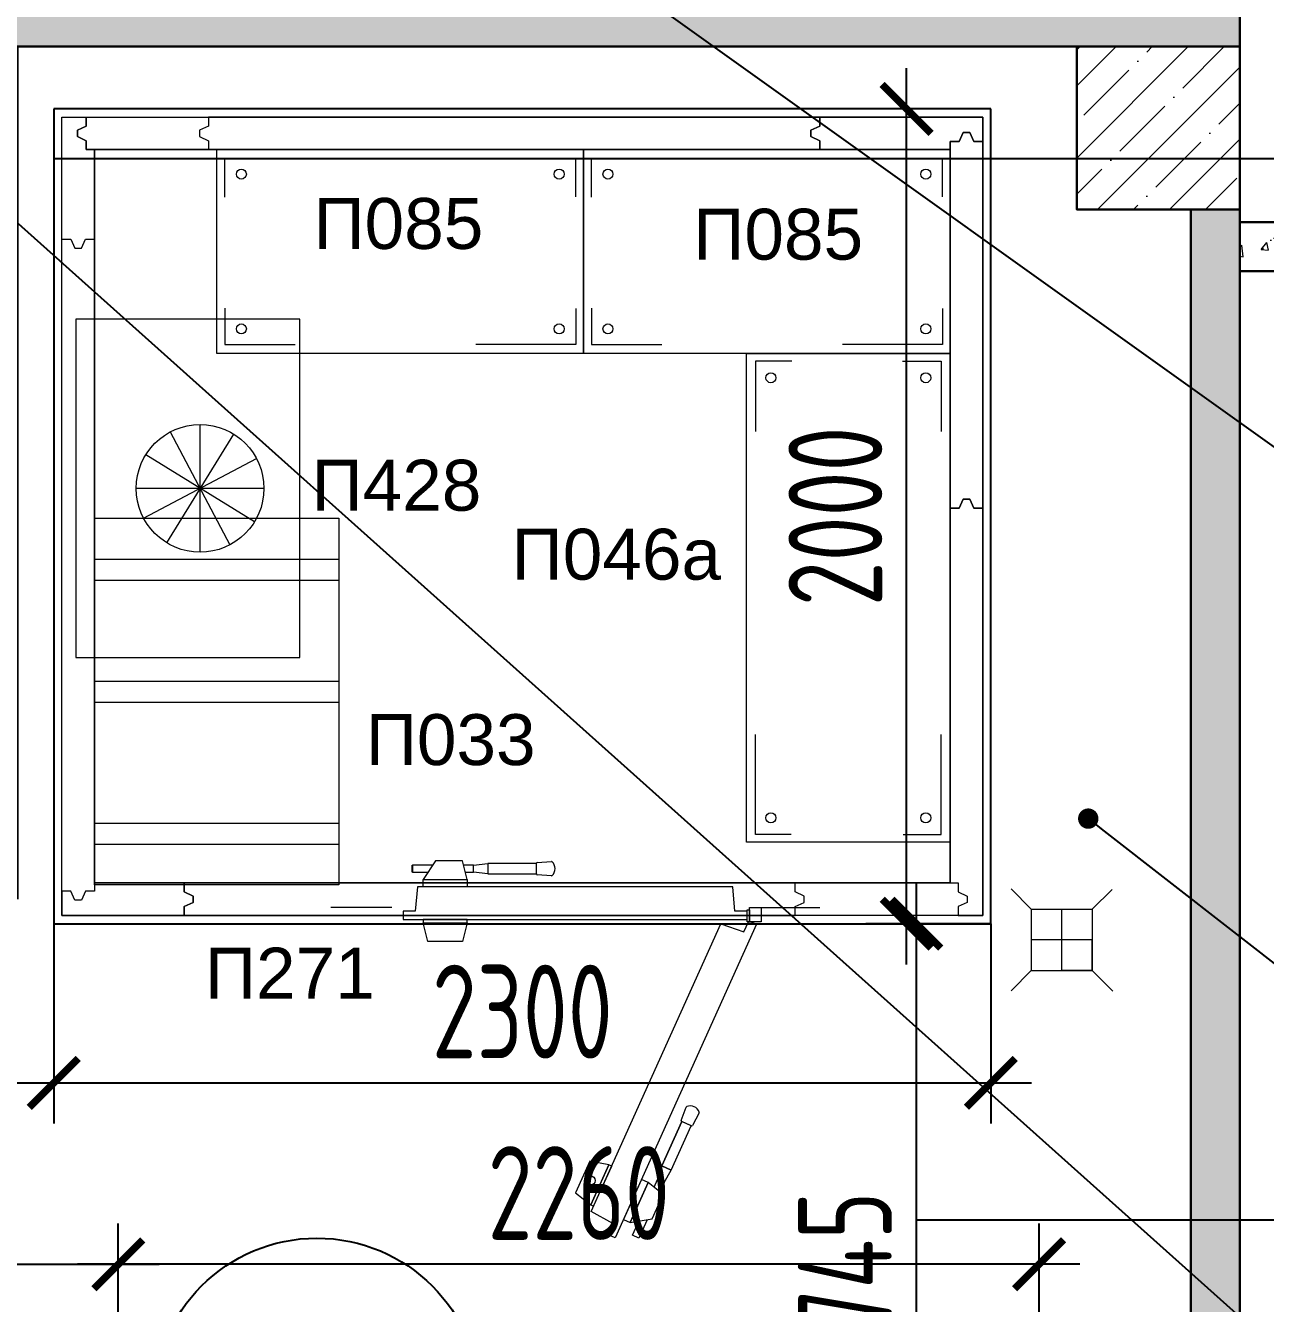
# Model space of a CAD drawing. Header units: millimetres. Extents: x -241391 to 8718866, y 0 to 143518.
# Drawn here: x -203014 to -199971, y 103716 to 106852 of the extents above; entities that cross this region are included whole.
import ezdxf
from ezdxf import colors
from ezdxf.entities.mleader import LeaderData, LeaderLine
from ezdxf.enums import TextEntityAlignment as Align
from ezdxf.math import Vec2, Vec3

# ---------------------------------------------------------------- set-up
doc = ezdxf.new("R2010")
doc.units = ezdxf.units.MM
doc.header["$MEASUREMENT"] = 0
doc.layers.get('0').update_dxf_attribs({"color": 250, "lineweight": 9})
for name, color, linetype, lineweight in [('АР_Колонны', 5, 'Continuous', 30), ('АР_Колонны Штрих', 250, 'Continuous', 5), ('АР_Маркер экспликации', 239, 'Continuous', 13), ('АР_Номер помещения', 1, 'Continuous', 25), ('АР_Отметки', 250, 'Continuous', 15), ('АР_Перегородки газоблок', 165, 'Continuous', 30), ('АР_Перегородки газоблок_Штрих', 165, 'Continuous', 5), ('ТХ_пищеблок', 30, 'Continuous', 20)]:
    doc.layers.add(name, color=color, linetype=linetype, lineweight=lineweight)
for name, color, linetype in [('ТХ_ВК_оборуд.ТХ', 5, 'Continuous'), ('ТХ_ВК_трапы', 5, 'Continuous'), ('ТХ_пищеблок_позиции', 5, 'Continuous')]:
    doc.layers.add(name, color=color, linetype=linetype)
doc.layers.add('ТХ_привязка ТХ', color=7, linetype='Continuous', true_color=0x163d5c)
doc.styles.add('Arial Narrow_6', font='ARIALN.TTF', dxfattribs={"width": 0.85, "height": 200})
doc.styles.add('ISOCPEUR', font='isocpeur.ttf', dxfattribs={"width": 0.7})
doc.styles.add('Standart Arial', font='arial.ttf', dxfattribs={"width": 0.7, "height": 250})
pattern_1 = [(50, (0, 0), (215.17805, -18.82564), [22.5, -247.5]), (355, (0, 0), (-41.6254, 225.65764), [18, -198]), (100.45144, (17.93, -1.57), (173.55265, 206.832), [19.12206, -210.34263]), (46.1842, (0, 60), (320.1724, -49.65578), [33.75, -371.25]), (96.63564, (26.68, 55.86), (280.3986, 292.2356), [28.6831, -315.51413]), (351.18416, (0, 60), (280.3986, 292.2356), [27, -297]), (21, (30, 45), (179.07212, -120.78567), [22.5, -247.5]), (326, (30, 45), (72.9946, 217.54501), [18, -198]), (71.45144, (44.92, 34.93), (252.06671, 96.75935), [19.12206, -210.34263]), (37.5, (0, 0), (3.647957, 99.868156), [0, -195.6, 0, -201, 0, -198.75]), (7.5, (0, 0), (78.92086, 118.323514), [0, -114.6, 0, -191.1, 0, -75.75]), (327.5, (-66.9, 0), (160.14673, -6.766462), [0, -75, 0, -234, 0, -310.5]), (317.5, (-96.9, 0), (174.95585, 30.031495), [0, -97.5, 0, -155.4, 0, -220.5])]

# ---------------------------------------------------------------- blocks, each defined once
blk = doc.blocks.new('_Dot')
at = {"color": 0, "linetype": 'ByBlock', "lineweight": -2}
blk.add_line((-0.5, 0), (-1, 0), dxfattribs=at)
at = {"color": 0, "linetype": 'ByBlock', "const_width": 0.5}
blk.add_lwpolyline([(-0.25, 0, 1), (0.25, 0, 1)], format="xyb", close=True, dxfattribs=at)
blk = doc.blocks.new('*U164')
at = {"layer": 'АР_Номер помещения', "color": 7}
blk.add_circle((-1420.8, -700.2), 400, dxfattribs=at)
at = {"color": 7, "style": 'ISOCPEUR', "width": 0.7, "flags": 1}
blk.add_attdef('КАТЕГОРИЯ', (-499.2, -2092.2), '', height=250, dxfattribs=at)
at = {"layer": 'АР_Номер помещения', "color": 7, "style": 'ISOCPEUR', "width": 0.7}
blk.add_attdef('НОМЕР_ПОМЕЩЕНИЯ', text='', height=300, dxfattribs=at).set_placement((-1420.8, -700.2), align=Align.MIDDLE_CENTER)
blk = doc.blocks.new('_DotSmall')
at = {"color": 0, "linetype": 'ByBlock', "const_width": 0.5}
blk.add_lwpolyline([(-0.0625, 0, 1), (0.0625, 0, 1)], format="xyb", close=True, dxfattribs=at)
blk = doc.blocks.new('Трап ТХ')
at = {"layer": 'ТХ_ВК_трапы', "color": 5, "lineweight": 0}
for p, q in [((305243.2, -196674.3), (305292.9, -196724.5)), ((305491.2, -196675.5), (305442.2, -196724.5)), ((305292.9, -196724.5), (305292.9, -196874.5)), ((305292.9, -196724.5), (305442.2, -196724.5)), ((305367.6, -196874.5), (305367.6, -196724.5)), ((305442.2, -196724.5), (305442.2, -196874.5)), ((305442.2, -196799.5), (305292.9, -196799.5)), ((305442.2, -196874.5), (305442.2, -196799.5)), ((305243.2, -196924.3), (305292.9, -196874.5)), ((305292.9, -196874.5), (305442.2, -196874.5)), ((305442.2, -196874.5), (305367.6, -196874.5)), ((305493.2, -196925.5), (305442.2, -196874.5))]:
    blk.add_line(p, q, dxfattribs=at)
blk = doc.blocks.new('_ArchTick')
at = {"color": 0, "linetype": 'ByBlock', "const_width": 0.15}
blk.add_lwpolyline([(-0.5, -0.5), (0.5, 0.5)], dxfattribs=at)

msp = doc.modelspace()

# ---------------------------------------------------------------- hatches: boundary and pattern name
at = {"layer": 'АР_Колонны Штрих', "ltscale": 100}
h = msp.add_hatch(dxfattribs=at)
h.set_pattern_fill('ANSI35', color=256, scale=500)
h.set_pattern_definition([(45, (-1157486.01, 146672.16), (-88.388348, 88.388348), []), (45, (-1157397.63, 146672.16), (-88.388348, 88.388348), [156.25, -31.25, 0, -31.25])])
h.paths.add_polyline_path([(-200033.9, 106800.7), (-200433.9, 106800.7), (-200433.9, 106400.7), (-200033.9, 106400.7)])
at = {"layer": 'АР_Перегородки газоблок_Штрих', "ltscale": 100}
h = msp.add_hatch(dxfattribs=at)
h.set_pattern_fill('AR-CONC', color=253, scale=30)
h.set_pattern_definition(pattern_1)
h.paths.add_polyline_path([(-210461.8, 109734.7), (-210361.8, 109634.7)], flags=17)
h.paths.add_polyline_path([(-201173.4, 109734.7), (-201293.4, 109734.7), (-210461.8, 109734.7), (-210361.8, 109634.7), (-202922.4, 109634.7), (-202922.4, 109061.2), (-202922.4, 108895.3), (-200153.9, 108895.3), (-200153.9, 106920.6), (-203133.9, 106920.6), (-203133.9, 104807.7), (-203241.9, 104807.7), (-203241.9, 104707.7), (-203033.9, 104707.7), (-203033.9, 106800.7), (-200033.9, 106800.7), (-200033.9, 110700.9), (-201173.4, 110702.5), (-201293.4, 110702.5), (-201293.4, 109734.7), (-201173.4, 109734.7), (-201173.4, 110062.1), (-201173.4, 110581.1), (-201173.4, 110582.5), (-200153.9, 110581.1), (-200153.9, 109015.3), (-201173.4, 109015.3)])
h.paths.add_polyline_path([(-201293.4, 109634.7), (-201293.4, 109014.7), (-202822.4, 109014.7), (-202822.4, 109634.7)], flags=16)
h.paths.add_polyline_path([(-202970, 109634.7), (-202849.5, 109634.7)], flags=17)
h = msp.add_hatch(dxfattribs=at)
h.set_pattern_fill('AR-CONC', color=256, scale=30)
h.set_pattern_definition(pattern_1)
h.paths.add_polyline_path([(-200034.1, 106400.7), (-200154.1, 106400.7), (-200154.1, 100800.7), (-200034.1, 100800.7)])
h = msp.add_hatch(dxfattribs=at)
h.set_pattern_fill('AR-CONC', color=253, scale=30)
h.set_pattern_definition(pattern_1)
h.paths.add_polyline_path([(-200033.9, 106369.4), (-200033.9, 106249.4), (-199595.8, 106249.4), (-199595.8, 106369.4)])

# ---------------------------------------------------------------- linework, layer by layer
at = {"layer": 'АР_Колонны', "ltscale": 100}
msp.add_lwpolyline([(-200433.9, 106800.7), (-200033.9, 106800.7), (-200033.9, 106400.7), (-200433.9, 106400.7)], close=True, dxfattribs=at)
at = {"layer": 'АР_Перегородки газоблок', "color": 253, "ltscale": 100}
msp.add_line((-200033.9, 106249.4), (-199595.8, 106249.4), dxfattribs=at)
for points in [[(-200033.9, 110701), (-200033.9, 106800.7), (-203033.9, 106800.7), (-203033.9, 104707.7)], [(-200033.9, 106369.4), (-199595.8, 106369.4)]]:
    msp.add_lwpolyline(points, dxfattribs=at)
at = {"layer": 'АР_Перегородки газоблок', "ltscale": 100}
for points in [[(-200153.9, 106400.7), (-200153.9, 104687.7)], [(-200033.9, 106400.7), (-200033.9, 100800.7)], [(-200153.9, 104687.7), (-200153.9, 100800.7)]]:
    msp.add_lwpolyline(points, dxfattribs=at)
at = {"layer": 'ТХ_пищеблок'}
for p, q in [((-202924.7, 104727.5), (-202924.7, 106627.5)), ((-202924.7, 106627.5), (-202864.7, 106627.5)), ((-202924.7, 104667.5), (-202924.7, 106627.5)), ((-202924.7, 106627.5), (-200664.7, 106627.5)), ((-202864.7, 106627.5), (-202864.7, 106605.5)), ((-202864.7, 106627.5), (-202564.7, 106627.5)), ((-202864.7, 106605.5), (-202864.7, 106627.5)), ((-202864.7, 106627.5), (-202564.7, 106627.5)), ((-202864.7, 106627.5), (-202864.7, 106605.5)), ((-201064.7, 106627.5), (-202564.7, 106627.5)), ((-202564.7, 106627.5), (-202564.7, 106605.5)), ((-202564.7, 106627.5), (-202564.7, 106605.5)), ((-200664.7, 106627.5), (-201064.7, 106627.5)), ((-201064.7, 106627.5), (-201064.7, 106605.5)), ((-201064.7, 106605.5), (-201064.7, 106627.5)), ((-200664.7, 106567.5), (-200664.7, 106627.5)), ((-200664.7, 106627.5), (-200664.7, 104667.5)), ((-202864.7, 106605.5), (-202886.7, 106595.5)), ((-202886.7, 106595.5), (-202864.7, 106605.5)), ((-202864.7, 106605.5), (-202886.7, 106595.5)), ((-202886.7, 106595.5), (-202886.7, 106579.5)), ((-202886.7, 106579.5), (-202886.7, 106595.5)), ((-202886.7, 106595.5), (-202886.7, 106579.5)), ((-202886.7, 106579.5), (-202864.7, 106569.5)), ((-202864.7, 106569.5), (-202886.7, 106579.5)), ((-202886.7, 106579.5), (-202864.7, 106569.5)), ((-202564.7, 106605.5), (-202586.7, 106595.5)), ((-202564.7, 106605.5), (-202586.7, 106595.5)), ((-202586.7, 106595.5), (-202586.7, 106579.5)), ((-202586.7, 106595.5), (-202586.7, 106579.5)), ((-202586.7, 106579.5), (-202564.7, 106569.5)), ((-202586.7, 106579.5), (-202564.7, 106569.5)), ((-201064.7, 106605.5), (-201086.7, 106595.5)), ((-201086.7, 106595.5), (-201064.7, 106605.5)), ((-201086.7, 106595.5), (-201086.7, 106579.5)), ((-201086.7, 106579.5), (-201086.7, 106595.5)), ((-201086.7, 106579.5), (-201064.7, 106569.5)), ((-201064.7, 106569.5), (-201086.7, 106579.5)), ((-200712.7, 106589.5), (-200722.7, 106567.5)), ((-200722.7, 106567.5), (-200712.7, 106589.5)), ((-200712.7, 106589.5), (-200722.7, 106567.5)), ((-200722.7, 106567.5), (-200712.7, 106589.5)), ((-200712.7, 106589.5), (-200722.7, 106567.5)), ((-200696.7, 106589.5), (-200712.7, 106589.5)), ((-200712.7, 106589.5), (-200696.7, 106589.5)), ((-200696.7, 106589.5), (-200712.7, 106589.5)), ((-200712.7, 106589.5), (-200696.7, 106589.5)), ((-200696.7, 106589.5), (-200712.7, 106589.5)), ((-200686.7, 106567.5), (-200696.7, 106589.5)), ((-200696.7, 106589.5), (-200686.7, 106567.5)), ((-200686.7, 106567.5), (-200696.7, 106589.5)), ((-200696.7, 106589.5), (-200686.7, 106567.5)), ((-200686.7, 106567.5), (-200696.7, 106589.5)), ((-202864.7, 106569.5), (-202864.7, 106547.5)), ((-202864.7, 106547.5), (-202864.7, 106569.5)), ((-202864.7, 106569.5), (-202864.7, 106547.5)), ((-202864.7, 106547.5), (-202844.7, 106547.5)), ((-202564.7, 106547.5), (-202864.7, 106547.5)), ((-202844.7, 106547.5), (-202844.7, 104727.5)), ((-202844.7, 104747.5), (-202844.7, 106547.5)), ((-202844.7, 106547.5), (-200744.7, 106547.5)), ((-202564.7, 106569.5), (-202564.7, 106547.5)), ((-202564.7, 106569.5), (-202564.7, 106547.5)), ((-202564.7, 106547.5), (-201064.7, 106547.5)), ((-201064.7, 106569.5), (-201064.7, 106547.5)), ((-201064.7, 106547.5), (-201064.7, 106569.5)), ((-201064.7, 106547.5), (-200744.7, 106547.5)), ((-200722.7, 106567.5), (-200744.7, 106567.5)), ((-200744.7, 106567.5), (-200744.7, 105667.5)), ((-200744.7, 106547.5), (-200744.7, 106567.5)), ((-200744.7, 106567.5), (-200722.7, 106567.5)), ((-200722.7, 106567.5), (-200744.7, 106567.5)), ((-200744.7, 106567.5), (-200744.7, 106567.5)), ((-200744.7, 106567.5), (-200722.7, 106567.5)), ((-200722.7, 106567.5), (-200744.7, 106567.5)), ((-200744.7, 106547.5), (-200744.7, 104747.5)), ((-200664.7, 106567.5), (-200686.7, 106567.5)), ((-200686.7, 106567.5), (-200664.7, 106567.5)), ((-200664.7, 106567.5), (-200686.7, 106567.5)), ((-200686.7, 106567.5), (-200664.7, 106567.5)), ((-200664.7, 106567.5), (-200686.7, 106567.5)), ((-200664.7, 105667.5), (-200664.7, 106567.5)), ((-200664.7, 106567.5), (-200664.7, 106567.5)), ((-200664.7, 106567.5), (-200664.7, 106567.5)), ((-202924.7, 106327.5), (-202902.7, 106327.5)), ((-202902.7, 106327.5), (-202892.7, 106305.5)), ((-202876.7, 106305.5), (-202866.7, 106327.5)), ((-202866.7, 106327.5), (-202844.7, 106327.5)), ((-202892.7, 106305.5), (-202876.7, 106305.5)), ((-200712.7, 105689.5), (-200722.7, 105667.5)), ((-200722.7, 105667.5), (-200712.7, 105689.5)), ((-200696.7, 105689.5), (-200712.7, 105689.5)), ((-200712.7, 105689.5), (-200696.7, 105689.5)), ((-200686.7, 105667.5), (-200696.7, 105689.5)), ((-200696.7, 105689.5), (-200686.7, 105667.5)), ((-200722.7, 105667.5), (-200744.7, 105667.5)), ((-200744.7, 105667.5), (-200744.7, 104747.5)), ((-200744.7, 105667.5), (-200722.7, 105667.5)), ((-200664.7, 105667.5), (-200686.7, 105667.5)), ((-200686.7, 105667.5), (-200664.7, 105667.5)), ((-200664.7, 104667.5), (-200664.7, 105667.5)), ((-202844.7, 105542.6), (-202244.7, 105542.6)), ((-202844.7, 105491.1), (-202244.7, 105491.1)), ((-202844.7, 105242.6), (-202244.7, 105242.6)), ((-202844.7, 105191.1), (-202244.7, 105191.1)), ((-202844.7, 104894.1), (-202244.7, 104894)), ((-202844.7, 104842.6), (-202244.7, 104842.6)), ((-202624.7, 104747.5), (-202844.7, 104747.5)), ((-202844.7, 104747.5), (-202844.7, 104727.5)), ((-200744.7, 104747.5), (-202844.7, 104747.5)), ((-202624.7, 104725.5), (-202624.7, 104747.5)), ((-201124.7, 104747.5), (-202624.7, 104747.5)), ((-202624.7, 104747.5), (-202624.7, 104725.5)), ((-202624.7, 104725.5), (-202624.7, 104747.5)), ((-201124.7, 104725.5), (-201124.7, 104747.5)), ((-201124.7, 104725.5), (-201124.7, 104747.5)), ((-201124.7, 104747.5), (-200724.7, 104747.5)), ((-200744.7, 104747.5), (-200724.7, 104747.5)), ((-200724.7, 104747.5), (-200724.7, 104725.5)), ((-200724.7, 104747.5), (-200724.7, 104725.5)), ((-202902.7, 104727.5), (-202924.7, 104727.5)), ((-202902.7, 104727.5), (-202924.7, 104727.5)), ((-202924.7, 104727.5), (-202924.7, 104667.5)), ((-202892.7, 104705.5), (-202902.7, 104727.5)), ((-202892.7, 104705.5), (-202902.7, 104727.5)), ((-202876.7, 104705.5), (-202892.7, 104705.5)), ((-202876.7, 104705.5), (-202892.7, 104705.5)), ((-202866.7, 104727.5), (-202876.7, 104705.5)), ((-202866.7, 104727.5), (-202876.7, 104705.5)), ((-202844.7, 104727.5), (-202866.7, 104727.5)), ((-202844.7, 104727.5), (-202866.7, 104727.5)), ((-202602.7, 104715.5), (-202624.7, 104725.5)), ((-202624.7, 104725.5), (-202602.7, 104715.5)), ((-202602.7, 104715.5), (-202624.7, 104725.5)), ((-202624.7, 104689.5), (-202602.7, 104699.5)), ((-202602.7, 104699.5), (-202624.7, 104689.5)), ((-202624.7, 104689.5), (-202602.7, 104699.5)), ((-202602.7, 104699.5), (-202602.7, 104715.5)), ((-202602.7, 104715.5), (-202602.7, 104699.5)), ((-202602.7, 104699.5), (-202602.7, 104715.5)), ((-201102.7, 104715.5), (-201124.7, 104725.5)), ((-201102.7, 104715.5), (-201124.7, 104725.5)), ((-201124.7, 104689.5), (-201102.7, 104699.5)), ((-201124.7, 104689.5), (-201102.7, 104699.5)), ((-201102.7, 104699.5), (-201102.7, 104715.5)), ((-201102.7, 104699.5), (-201102.7, 104715.5)), ((-200724.7, 104725.5), (-200702.7, 104715.5)), ((-200724.7, 104725.5), (-200702.7, 104715.5)), ((-200702.7, 104699.5), (-200724.7, 104689.5)), ((-200702.7, 104699.5), (-200724.7, 104689.5)), ((-200702.7, 104715.5), (-200702.7, 104699.5)), ((-200702.7, 104715.5), (-200702.7, 104699.5)), ((-202924.7, 104667.5), (-202624.7, 104667.5)), ((-200664.7, 104667.5), (-202924.7, 104667.5)), ((-202624.7, 104667.5), (-202624.7, 104689.5)), ((-202624.7, 104689.5), (-202624.7, 104667.5)), ((-202624.7, 104667.5), (-202624.7, 104689.5)), ((-202624.7, 104667.5), (-201124.7, 104667.5)), ((-201124.7, 104667.5), (-201124.7, 104689.5)), ((-201124.7, 104667.5), (-201124.7, 104689.5)), ((-200724.7, 104667.5), (-201124.7, 104667.5)), ((-200724.7, 104667.5), (-201124.7, 104667.5)), ((-200724.7, 104689.5), (-200724.7, 104667.5)), ((-200724.7, 104689.5), (-200724.7, 104667.5)), ((-200724.7, 104667.5), (-200664.7, 104667.5))]:
    msp.add_line(p, q, dxfattribs=at)
at = {"layer": 'ТХ_пищеблок', "ltscale": 100}
for p, q in [((-200744.7, 106547.5), (-202844.7, 106547.5)), ((-202844.7, 106547.5), (-202844.7, 104747.5)), ((-200744.7, 104747.5), (-200744.7, 106547.5)), ((-202585.5, 105559.3), (-202585.5, 105872.8)), ((-202503.2, 105849.4), (-202667.9, 105582.7)), ((-202658.7, 105854.6), (-202512.3, 105577.5)), ((-202452.2, 105633.7), (-202718.9, 105798.4)), ((-202724.1, 105642.8), (-202446.9, 105789.3)), ((-202428.8, 105716.1), (-202742.3, 105716.1)), ((-202844.7, 104747.5), (-200744.7, 104747.5))]:
    msp.add_line(p, q, dxfattribs=at)
at = {"layer": 'ТХ_пищеблок', "extrusion": (-0.000470712, -6.19746e-05, 1)}
for p, q in [((-202544.2, 106047.5, -1.4), (-202544.2, 106547.5, -1.4)), ((-202544.2, 106547.5, -1.4), (-201644.5, 106547.5, -0.7)), ((-201644.5, 106047.5, -0.7), (-201644.5, 106547.5, -0.7)), ((-201644.5, 106547.5, -0.7), (-200744.7, 106547.5)), ((-201644.5, 106547.5, -0.7), (-201644.2, 106047.5, -1.4)), ((-200744.7, 106547.5), (-200744.5, 106047.5, -0.7)), ((-201644.2, 106047.5, -1.4), (-202544.2, 106047.5, -1.4)), ((-200744.5, 106047.5, -0.7), (-201644.5, 106047.5, -0.7))]:
    msp.add_line(p, q, dxfattribs=at)
at = {"layer": 'ТХ_пищеблок', "extrusion": (-6.19742e-05, 0.000470712, 1)}
for p, q in [((-201244.5, 104847.5, -0.7), (-201244.5, 106047.5, -0.7)), ((-201244.5, 106047.5, -0.7), (-200744.5, 106047.5, -0.7)), ((-200744.5, 106047.5, -0.7), (-200744.5, 104847.5, -0.7)), ((-200744.5, 104847.5, -0.7), (-201244.5, 104847.5, -0.7))]:
    msp.add_line(p, q, dxfattribs=at)
at = {"layer": 'ТХ_пищеблок', "lineweight": 9}
for p, q in [((-202064.7, 104774), (-202064.7, 104791.5)), ((-202064.7, 104791.5), (-202064.2, 104791.5)), ((-202064.2, 104791.5), (-202064.2, 104774)), ((-202014.5, 104791.5), (-202064.2, 104791.5)), ((-202064.2, 104791.5), (-202064.2, 104774)), ((-202007.5, 104802), (-202038.2, 104756)), ((-201941.7, 104802), (-202007.5, 104802)), ((-201930.2, 104756), (-201941.7, 104802)), ((-201914.2, 104791.5), (-201939.1, 104791.5)), ((-201914.2, 104791.5), (-201879.2, 104795.2)), ((-201914.2, 104774), (-201914.2, 104791.5)), ((-201914.2, 104774), (-201914.2, 104791.5)), ((-201760.2, 104795.2), (-201879.2, 104795.2)), ((-201879.2, 104795.2), (-201879.2, 104770.2)), ((-201879.2, 104795.2), (-201879.2, 104770.2)), ((-201760.2, 104769.6), (-201760.2, 104795.9)), ((-201760.2, 104770.2), (-201760.2, 104795.2)), ((-201758.3, 104797.9), (-201723.1, 104800.2)), ((-202064.2, 104774), (-202064.7, 104774)), ((-202064.2, 104774), (-202026.2, 104774)), ((-201934.7, 104774), (-201914.2, 104774)), ((-201879.2, 104770.2), (-201914.2, 104774)), ((-201879.2, 104770.2), (-201760.2, 104770.2)), ((-201723.1, 104765.3), (-201758.3, 104767.6)), ((-202052.2, 104738), (-202057.5, 104678)), ((-201278.2, 104738), (-202052.2, 104738)), ((-202038.2, 104738), (-202038.2, 104756)), ((-202038.2, 104756), (-201930.2, 104756)), ((-202038.2, 104756), (-201930.2, 104756)), ((-201930.2, 104738), (-202038.2, 104738)), ((-201930.2, 104756), (-201930.2, 104738)), ((-201273, 104678), (-201278.2, 104738)), ((-202114.7, 104687.5), (-202264.7, 104687.5)), ((-202057.5, 104678), (-202087.2, 104678)), ((-202087.2, 104678), (-202087.2, 104658)), ((-201243.2, 104678), (-201273, 104678)), ((-201243.2, 104652.5), (-201243.2, 104681.5)), ((-201243.2, 104681.5), (-201237.2, 104681.5)), ((-201243.2, 104658), (-201243.2, 104678)), ((-201237.2, 104652.5), (-201237.2, 104687.5)), ((-201237.2, 104687.5), (-201208.2, 104687.5)), ((-201237.2, 104681.5), (-201237.2, 104652.5)), ((-201214.7, 104687.5), (-201064.7, 104687.5)), ((-201208.2, 104687.5), (-201208.2, 104652.5)), ((-202087.2, 104658), (-201243.2, 104658)), ((-201930.2, 104658), (-202038.2, 104658)), ((-202038.2, 104658), (-202038.2, 104650)), ((-202038.2, 104650), (-201930.2, 104650)), ((-202026.7, 104604), (-202038.2, 104650)), ((-202038.2, 104650), (-201930.2, 104650)), ((-201930.2, 104650), (-201941.7, 104604)), ((-201930.2, 104650), (-201930.2, 104658)), ((-201625.3, 103941.6), (-201307.5, 104647.3)), ((-201220.2, 104646.4), (-201566.8, 103876.8)), ((-201307.5, 104647.3), (-201250.6, 104627.5)), ((-201250.6, 104627.5), (-201239.4, 104652.5)), ((-201237.2, 104652.5), (-201243.2, 104652.5)), ((-201239.4, 104652.5), (-201233.8, 104652.5)), ((-201208.2, 104652.5), (-201237.2, 104652.5)), ((-201233.8, 104652.5), (-201220.2, 104646.4)), ((-201941.7, 104604), (-202026.7, 104604)), ((-201404.7, 104164.5), (-201392.3, 104197.6)), ((-201360.5, 104183.3), (-201377.1, 104152.1)), ((-201403.1, 104161.7), (-201451.9, 104053.2)), ((-201451.9, 104053.2), (-201403.1, 104161.7)), ((-201429.1, 104043), (-201380.3, 104151.5)), ((-201379.7, 104151.2), (-201403.6, 104162)), ((-201380.3, 104151.5), (-201403.1, 104161.7)), ((-201629.2, 104064.5), (-201664.1, 103987)), ((-201582.5, 104056.1), (-201629.2, 104064.5)), ((-201582.5, 104056.1), (-201626.9, 103957.6)), ((-201626.9, 103957.6), (-201582.5, 104056.1)), ((-201619.6, 103954.3), (-201575.2, 104052.8)), ((-201575.2, 104052.8), (-201582.5, 104056.1)), ((-201451.9, 104053.2), (-201462.9, 104019.8)), ((-201429.1, 104043), (-201451.9, 104053.2)), ((-201451.9, 104053.2), (-201429.1, 104043)), ((-201446.9, 104012.6), (-201429.1, 104043)), ((-201502.3, 104020), (-201546.6, 103921.5)), ((-201485.9, 104012.6), (-201530.2, 103914.1)), ((-201530.2, 103914.1), (-201485.9, 104012.6)), ((-201485.9, 104012.6), (-201502.3, 104020)), ((-201448.7, 103983.2), (-201485.9, 104012.6)), ((-201471.3, 104001.1), (-201462.9, 104019.8)), ((-201462.9, 104019.8), (-201446.9, 104012.6)), ((-201462.9, 104019.8), (-201446.9, 104012.6)), ((-201446.9, 104012.6), (-201457.2, 103989.9)), ((-201664.1, 103987), (-201626.9, 103957.6)), ((-201475.7, 103923.2), (-201448.7, 103983.2)), ((-201626.9, 103957.6), (-201619.6, 103954.3)), ((-201572.8, 103912.1), (-201625.3, 103941.6)), ((-201546.6, 103921.5), (-201530.2, 103914.1)), ((-201530.2, 103914.1), (-201475.7, 103923.2)), ((-201524.5, 103883), (-201508.9, 103917.6)), ((-201488.1, 103921.1), (-201508.5, 103875.8)), ((-201585, 103885), (-201572.8, 103912.1)), ((-201566.8, 103876.8), (-201585, 103885)), ((-201508.5, 103875.8), (-201524.5, 103883))]:
    msp.add_line(p, q, dxfattribs=at)
at = {"layer": 'ТХ_пищеблок', "extrusion": (-0.000470712, -6.19746e-05, 1)}
for points, elevation in [([(-202525, 106430.7), (-202525, 106525.4), (-202352.4, 106525.4)], 87.3), ([(-201663.4, 106431.8), (-201663.4, 106525.4), (-201908.6, 106525.4)], 86.9), ([(-201625.2, 106430.7), (-201625.2, 106525.4), (-201452.6, 106525.4)], 87.6), ([(-200763.6, 106431.8), (-200763.6, 106525.4), (-201008.8, 106525.4)], 87.2), ([(-202525, 106158.8), (-202525, 106069.6), (-202352.4, 106069.6)], 87.4), ([(-201663.4, 106157.5), (-201663.4, 106069.6), (-201908.6, 106069.6)], 86.9), ([(-201625.2, 106158.8), (-201625.2, 106069.6), (-201452.6, 106069.6)], 87.6), ([(-200763.6, 106157.5), (-200763.6, 106069.6), (-201008.8, 106069.6)], 87.2)]:
    msp.add_lwpolyline(points, dxfattribs=dict(at, elevation=elevation))
at = {"layer": 'ТХ_пищеблок', "ltscale": 100}
msp.add_lwpolyline([(-202890.5, 106131.1), (-202890.5, 105301.1), (-202340.5, 105301.1), (-202340.5, 106131.1)], close=True, dxfattribs=at)
at = {"layer": 'ТХ_пищеблок', "extrusion": (-6.19742e-05, 0.000470712, 1)}
for points, elevation in [([(-201133.2, 106028.3), (-201222.3, 106028.3), (-201222.3, 105855.7)], 61.7), ([(-200861.3, 106028.3), (-200766.6, 106028.3), (-200766.6, 105855.7)], 61.7), ([(-201134.5, 104866.7), (-201222.3, 104866.7), (-201222.3, 105111.9)], 61.1), ([(-200860.2, 104866.7), (-200766.6, 104866.7), (-200766.6, 105111.9)], 61.1)]:
    msp.add_lwpolyline(points, dxfattribs=dict(at, elevation=elevation))
at = {"layer": 'ТХ_пищеблок', "flags": 128}
msp.add_lwpolyline([(-202844.7, 104742.6), (-202844.7, 105642.6), (-202244.7, 105642.6), (-202244.7, 104742.6)], close=True, dxfattribs=at)
at = {"layer": 'ТХ_пищеблок', "extrusion": (-0.000470712, -6.19746e-05, 1)}
for centre in [(-202484.2, 106487.5, 87.3), (-201704.2, 106487.5, 86.9), (-201584.4, 106487.5, 87.6), (-200804.4, 106487.5, 87.2), (-202484.2, 106107.5, 87.4), (-201704.2, 106107.5, 86.9), (-201584.4, 106107.5, 87.6), (-200804.4, 106107.5, 87.2)]:
    msp.add_circle(centre, 12.3, dxfattribs=at)
at = {"layer": 'ТХ_пищеблок', "extrusion": (-6.19742e-05, 0.000470712, 1)}
for centre in [(-201184.5, 105987.5, 61.7), (-200804.5, 105987.5, 61.7), (-201184.5, 104907.5, 61.1), (-200804.5, 104907.5, 61.1)]:
    msp.add_circle(centre, 12.3, dxfattribs=at)
at = {"layer": 'ТХ_пищеблок', "ltscale": 100}
msp.add_circle((-202585.5, 105716.1), 156.7, dxfattribs=at)
at = {"layer": 'ТХ_пищеблок', "lineweight": 9}
msp.add_circle((-201627.5, 104017.1), 11.7, dxfattribs=at)
for centre, radius, start, end in [((-201758.2, 104795.9), 2, 93.6479, 180.1161), ((-201722.9, 104798.2), 2, 46.9512, 93.764), ((-201737.4, 104782.7), 23.1, 313.0488, 46.9512), ((-201758.2, 104769.6), 2, 180, 266.236), ((-201722.9, 104767.3), 2, 266.236, 313.0488), ((-201390.5, 104196.9), 2, 112.7071, 159.5199), ((-201382.3, 104177.4), 23.1, 18.8046, 112.7071), ((-201402.8, 104163.8), 2, 159.5199, 245.7559), ((-201362.3, 104184.3), 2, 331.9918, 18.8046), ((-201378.9, 104153), 2, 245.7559, 331.9918)]:
    msp.add_arc(centre, radius, start, end, dxfattribs=at)
at = {"layer": 'ТХ_привязка ТХ', "ltscale": 100}
for p, q in [((-200851.4, 104547.5), (-200851.4, 106747.5)), ((-200644.7, 106647.5), (-202944.7, 106647.5)), ((-202944.7, 106647.5), (-202944.7, 104647.5)), ((-200644.7, 106647.5), (-200951.4, 106647.5)), ((-200644.7, 104647.5), (-200644.7, 106647.5)), ((-200827.8, 104747.5), (-200827.8, 102800.6)), ((-202944.7, 104647.5), (-202944.7, 104156.8)), ((-202944.7, 104647.5), (-200644.7, 104647.5)), ((-200644.7, 104647.5), (-200951.4, 104647.5)), ((-200644.7, 104647.5), (-200927.8, 104647.5)), ((-200644.7, 104647.5), (-200644.7, 104156.8)), ((-203044.7, 104256.8), (-200544.7, 104256.8)), ((-202786.2, 102900.6), (-202786.2, 103911.6)), ((-202786.2, 102900.6), (-202786.2, 103911.6)), ((-200526.2, 102900.6), (-200526.2, 103911.6)), ((-205146.2, 103811.6), (-202686.2, 103811.6)), ((-200426.2, 103811.6), (-202886.2, 103811.6))]:
    msp.add_line(p, q, dxfattribs=at)

# ---------------------------------------------------------------- block references
at = {"layer": 'АР_Маркер экспликации'}
ref = msp.add_blockref('*U164', (-200878, 104176), dxfattribs=at)
ref.add_attrib('НОМЕР_ПОМЕЩЕНИЯ', '147.1', dxfattribs={"layer": 'АР_Номер помещения', "color": 7, "height": 300, "style": 'ISOCPEUR', "width": 0.7}).set_placement((-202298.8, 103475.7), align=Align.MIDDLE_CENTER)
at = {"layer": 'ТХ_ВК_оборуд.ТХ'}
msp.add_blockref('Трап ТХ', (-505838.5, 301407.4), dxfattribs=at)
at = {"layer": 'ТХ_привязка ТХ', "ltscale": 100, "xscale": 120, "yscale": 120, "zscale": 120}
for p, rotation in [((-200851.4, 106647.5), 90), ((-200851.4, 104647.5), 270), ((-200827.8, 104647.5), 90), ((-202944.7, 104256.8), 180), ((-202786.2, 103811.6), 180)]:
    msp.add_blockref('_ArchTick', p, dxfattribs=dict(at, rotation=rotation))
for p in [(-200644.7, 104256.8), (-202786.2, 103811.6), (-200526.2, 103811.6)]:
    msp.add_blockref('_ArchTick', p, dxfattribs=at)

# ---------------------------------------------------------------- texts
at = {"layer": 'ТХ_пищеблок_позиции', "style": 'Standart Arial'}
for s, p in [('П085', (-202307.2, 106303.8, -2.5)), ('П085', (-201375.1, 106277.4, -1.8)), ('П428', (-202312, 105661.3, -1.1)), ('П046а', (-201820.9, 105492, -1.8)), ('П033', (-202178.9, 105036.9, 2.5)), ('П271', (-202573.8, 104463.7, -1.8))]:
    msp.add_text(s, height=125, dxfattribs=at).set_placement(p)
at = {"layer": 'ТХ_привязка ТХ', "ltscale": 100, "char_height": 230, "attachment_point": 5, "rotation": 90, "style": 'ISOCPEUR'}
for s, insert in [('\\A1;2000', (-201026.4, 105647.5)), ('\\A1;1745', (-201002.8, 103774.1))]:
    msp.add_mtext(s, dxfattribs=dict(at, insert=insert))
at = {"layer": 'ТХ_привязка ТХ', "ltscale": 100, "char_height": 230, "attachment_point": 5, "style": 'ISOCPEUR'}
for s, insert in [('\\A1;2300', (-201794.7, 104431.8)), ('\\A1;2260', (-201656.2, 103986.6))]:
    msp.add_mtext(s, dxfattribs=dict(at, insert=insert))

# ---------------------------------------------------------------- leaders
at = {"layer": 'АР_Отметки'}
ml = msp.add_multileader_mtext('Standard', dxfattribs=at)
ml.set_content('0,000', color=256, style='ISOCPEUR')
ml.set_leader_properties(color=256, linetype='Continuous', lineweight=-1)
ml.set_arrow_properties(name='DOTSMALL')
ml.build(insert=Vec2(0, 0))
ml.multileader.update_dxf_attribs({"has_text_frame": 1, "text_left_attachment_type": 4, "text_right_attachment_type": 4, "dogleg_length": 100, "arrow_head_size": 180})
ctx = ml.context
ctx.base_point, ctx.char_height, ctx.arrow_head_size, ctx.landing_gap_size, ctx.plane_origin = Vec3(-202583.9, 121652.2, 0), 250, 180, 50, Vec3(-204745.1, 120215.7, 0)
ctx.left_attachment, ctx.right_attachment = 4, 4
notes = []
notes.append((ctx, [(0, (0, 0, 0), (0, 0), (1, 0), 1, [])]))
ctx.mtext.insert, ctx.mtext.width, ctx.mtext.line_spacing_style, ctx.mtext.flow_direction = Vec3(-202533.9, 122052.2, 0), 852.697, 2, 5
at = {"layer": 'АР_Отметки', "color": 253}
ml = msp.add_multileader_mtext('Standard', dxfattribs=at)
ml.set_content('0,000', color=253, style='ISOCPEUR')
ml.set_leader_properties(color=256, linetype='Continuous', lineweight=-1)
ml.set_arrow_properties(name='DOTSMALL')
ml.build(insert=Vec2(0, 0))
ml.multileader.update_dxf_attribs({"has_text_frame": 1, "text_left_attachment_type": 4, "text_right_attachment_type": 4, "dogleg_length": 100, "arrow_head_size": 180})
ctx = ml.context
ctx.base_point, ctx.char_height, ctx.arrow_head_size, ctx.landing_gap_size, ctx.plane_origin = Vec3(-210451.3, 105391.8, 0), 250, 180, 50, Vec3(-212612.5, 104867.3, 0)
ctx.left_attachment, ctx.right_attachment = 4, 4
notes.append((ctx, [(0, (0, 0, 0), (0, 0), (1, 0), 1, [])]))
ctx.mtext.insert, ctx.mtext.width, ctx.mtext.line_spacing_style, ctx.mtext.flow_direction = Vec3(-210401.3, 105791.8, 0), 852.697, 2, 5
at = {"layer": 'ТХ_привязка ТХ', "lineweight": 20}
ml = msp.add_multileader_mtext('Standard', dxfattribs=at)
ml.set_content('Водонагреватель накопительный, 100л\\PДиам.резьбы патрубков подключения х/г воды G1/2', color=256, style='Standart Arial')
ml.set_leader_properties()
ml.set_arrow_properties(name='DOT')
ml.build(insert=Vec2(0, 0))
ml.multileader.update_dxf_attribs({"text_left_attachment_type": 6, "text_right_attachment_type": 6, "dogleg_length": 50, "arrow_head_size": 50})
ctx = ml.context
ctx.base_point, ctx.char_height, ctx.arrow_head_size, ctx.landing_gap_size, ctx.plane_origin = Vec3(-196472.8, 100542, 65.9), 200, 50, 0, Vec3(-146079.8, 162233.8, 65.9)
ctx.left_attachment, ctx.right_attachment = 6, 6
notes.append((ctx, [(1, (1, 1, 0), (-196522.8, 100542, 65.9), (1, 0), 50, [(5, [(-206820.3, 100520.7, 65.9), (-205890.3, 104677.4, 65.9), (-210225.6, 101364.6, 65.9), (-207755.1, 109412.9, 65.9), (-212975.1, 109571, 65.9), (-215109.5, 106862.3, 65.9), (-213590.6, 115812.1, 65.9)], 0, [])])]))
ctx.mtext.insert, ctx.mtext.width, ctx.mtext.defined_height, ctx.mtext.flow_direction = Vec3(-196472.8, 100800.8, 65.9), 5613.825, 206.6, 5
ml = msp.add_multileader_mtext('Standard', dxfattribs=at)
ml.set_content('Машина к системе вентиляции подключается с помощью гофрированной трубы диаметром 135 мм', color=256, style='Standart Arial')
ml.set_leader_properties()
ml.set_arrow_properties(name='DOT')
ml.build(insert=Vec2(0, 0))
ml.multileader.update_dxf_attribs({"text_left_attachment_type": 6, "text_right_attachment_type": 6, "dogleg_length": 50, "arrow_head_size": 50})
ctx = ml.context
ctx.base_point, ctx.char_height, ctx.arrow_head_size, ctx.landing_gap_size, ctx.plane_origin = Vec3(-199041.3, 107670.4, 0), 200, 50, 0, Vec3(-183725.7, 107051.7, 0)
ctx.left_attachment, ctx.right_attachment = 6, 6
notes.append((ctx, [(1, (1, 1, 0), (-199091.3, 107670.4, 0), (1, 0), 50, [(0, [(-204555.6, 110270.2, 0)], 0, [])])]))
ctx.mtext.insert, ctx.mtext.width, ctx.mtext.flow_direction = Vec3(-199041.3, 107929.2, 0), 3887.701, 5
ml = msp.add_multileader_mtext('Standard', dxfattribs=at)
ml.set_content('Сливной лоток с трапом со съемной решеткой из нерж.  стали, 300х300 мм, размер ячейки 33х33 мм', color=256, style='Standart Arial')
ml.set_leader_properties()
ml.set_arrow_properties(name='DOT')
ml.build(insert=Vec2(0, 0))
ml.multileader.update_dxf_attribs({"text_left_attachment_type": 6, "text_right_attachment_type": 6, "dogleg_length": 50, "arrow_head_size": 50})
ctx = ml.context
ctx.base_point, ctx.char_height, ctx.arrow_head_size, ctx.landing_gap_size, ctx.plane_origin = Vec3(-199133.8, 106525.1, 0), 200, 50, 0, Vec3(-184966.6, 106788.2, 0)
ctx.left_attachment, ctx.right_attachment = 6, 6
notes.append((ctx, [(1, (1, 1, 0), (-199183.8, 106525.1, 0), (1, 0), 50, [(0, [(-204787, 109931.7, 0)], 0, [])])]))
ctx.mtext.insert, ctx.mtext.width, ctx.mtext.flow_direction = Vec3(-199133.8, 106780.6, 0), 3771.54, 5
at = {"layer": 'ТХ_привязка ТХ'}
ml = msp.add_multileader_mtext('Standard', dxfattribs=at)
ml.set_content('Поддон 900х900 мм готовый. \\PУчесть в разделе АР и ВК', color=256, style='Arial Narrow_6')
ml.set_leader_properties()
ml.set_arrow_properties(name='DOT')
ml.build(insert=Vec2(0, 0))
ml.multileader.update_dxf_attribs({"text_left_attachment_type": 6, "text_right_attachment_type": 6, "dogleg_length": 50, "arrow_head_size": 50})
ctx = ml.context
ctx.base_point, ctx.char_height, ctx.arrow_head_size, ctx.landing_gap_size, ctx.plane_origin = Vec3(-199124.5, 105262.3), 200, 50, 0.09, Vec3(-203750.8, 130196.7)
ctx.left_attachment, ctx.right_attachment = 6, 6
notes.append((ctx, [(0, (1, 1, 0), (-199174.5, 105262.3), (1, 0), 50, [(0, [(-204918.8, 109371)], 0, [])])]))
ctx.mtext.insert, ctx.mtext.width, ctx.mtext.defined_height, ctx.mtext.flow_direction = Vec3(-199124.4, 105517.9), 5288.848, 5836.6, 5
at = {"layer": 'ТХ_привязка ТХ', "lineweight": 20}
ml = msp.add_multileader_mtext('Standard', dxfattribs=at)
ml.set_content('Тепловыделения: \\PП429 - 0,5кВт - 2шт\\PП428 - 1,4кВт', color=256, style='Standart Arial')
ml.set_leader_properties()
ml.set_arrow_properties(name='DOT')
ml.build(insert=Vec2(0, 0))
ml.multileader.update_dxf_attribs({"text_left_attachment_type": 6, "text_right_attachment_type": 6, "dogleg_length": 50, "arrow_head_size": 50})
ctx = ml.context
ctx.base_point, ctx.char_height, ctx.arrow_head_size, ctx.landing_gap_size, ctx.plane_origin = Vec3(-199091.1, 103919.6), 200, 50, 0, Vec3(-176896.8, 95569.6)
ctx.left_attachment, ctx.right_attachment = 6, 6
notes.append((ctx, [(1, (1, 1, 0), (-199141.1, 103919.6), (1, 0), 50, [(0, [(-200405.7, 104905.5)], 0, [])])]))
ctx.mtext.insert, ctx.mtext.width, ctx.mtext.defined_height, ctx.mtext.flow_direction = Vec3(-199091.1, 104159.6), 3771.54, 2640.2, 5
for ctx, leaders in notes:
    for number, flags, end, landing, length, lines in leaders:
        leader = LeaderData()
        leader.index, (leader.has_last_leader_line, leader.has_dogleg_vector, leader.attachment_direction) = number, flags
        leader.last_leader_point, leader.dogleg_vector, leader.dogleg_length = Vec3(end), Vec3(landing), length
        for number, points, colour, breaks in lines:
            line = LeaderLine()
            line.index, line.vertices, line.color, line.breaks = number, Vec3.list(points), colors.encode_raw_color(colour), breaks
            leader.lines.append(line)
        ctx.leaders.append(leader)

doc.saveas('drawing.dxf')
